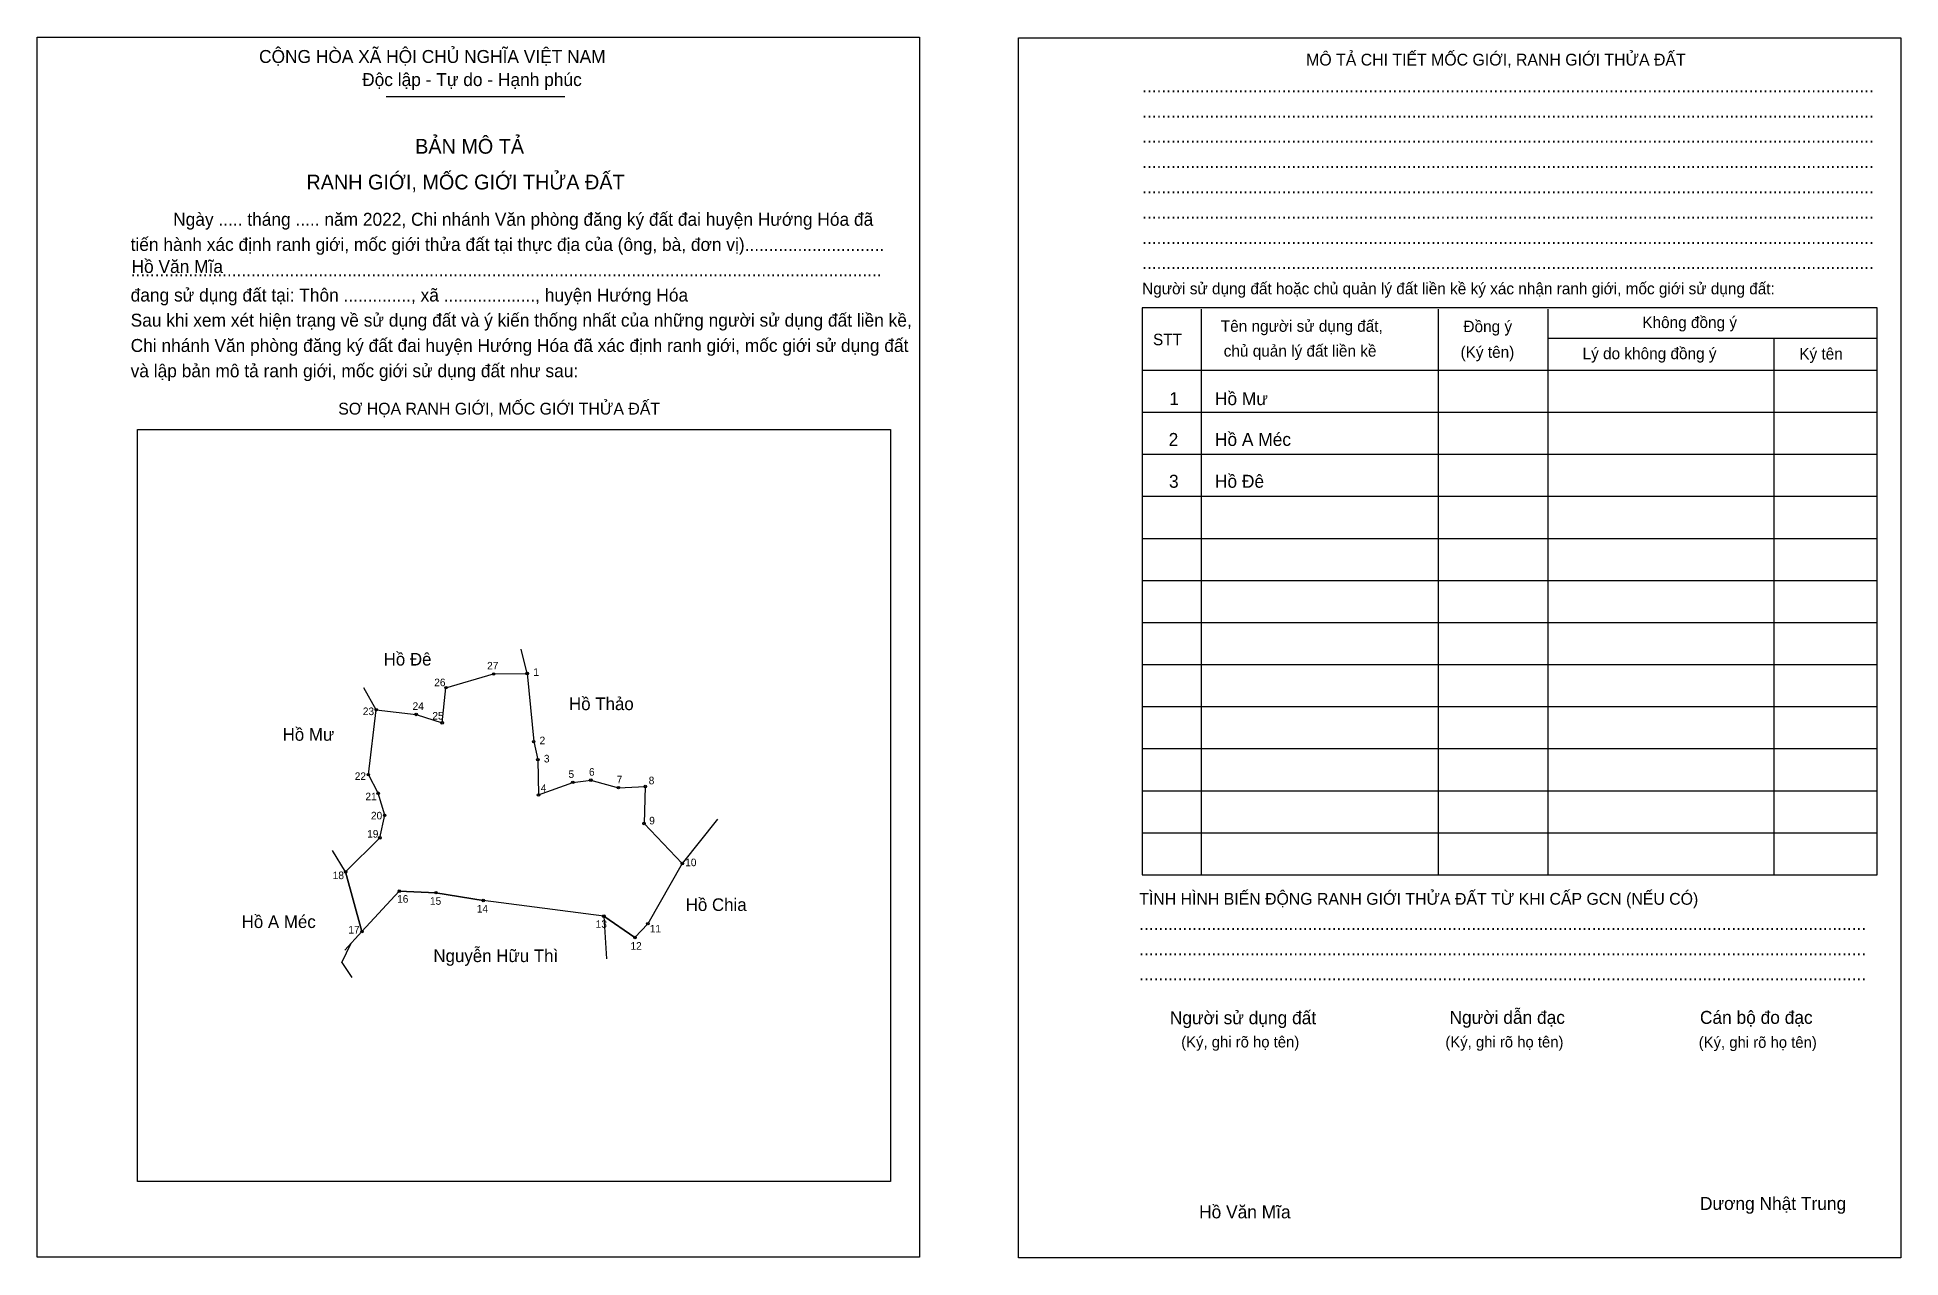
# Model space of a CAD drawing. Extents: x 544556 to 545639, y 1837816 to 1838526.
import ezdxf

# ---------------------------------------------------------------- set-up
doc = ezdxf.new("R2010")
doc.units = 0
for name, color, linetype in [('Level 1', 7, 'Continuous'), ('Level 10', 7, 'Continuous'), ('Level 11', 7, 'Continuous'), ('Level 2', 7, 'Continuous'), ('Level 25', 7, 'Continuous'), ('Level 27', 7, 'Continuous'), ('Level 36', 7, 'Continuous'), ('Level 52', 7, 'Continuous'), ('Level 55', 7, 'Continuous'), ('Level 6', 7, 'Continuous'), ('Level 9', 7, 'Continuous')]:
    doc.layers.add(name, color=color, linetype=linetype)

msp = doc.modelspace()

# ---------------------------------------------------------------- linework, layer by layer
at = {"layer": 'Level 1'}
for p, q in [((544556.2, 1838525.5), (544556.2, 1838525.5)), ((545126.4, 1838525.3), (545126.4, 1838525.3)), ((544759, 1838491.1), (544862.7, 1838491.1)), ((545232.4, 1838367.6), (545232.4, 1838038.9)), ((545370.2, 1838367.6), (545370.2, 1838038.9)), ((545434, 1838367.6), (545434, 1838038.9)), ((545434, 1838350.8), (545625.2, 1838350.8)), ((545565.3, 1838350.8), (545565.3, 1838038.9)), ((545198.2, 1838332.2), (545625.2, 1838332.2)), ((545198.2, 1838307.7), (545625.2, 1838307.7)), ((544614.4, 1838297.7), (544614.4, 1838297.7)), ((545198.2, 1838283.3), (545625.2, 1838283.3)), ((545198.2, 1838258.9), (545625.2, 1838258.9)), ((545198.2, 1838234.4), (545625.2, 1838234.4)), ((545198.2, 1838210), (545625.2, 1838210)), ((545198.2, 1838185.5), (545625.2, 1838185.5)), ((545198.2, 1838161.1), (545625.2, 1838161.1)), ((545198.2, 1838136.6), (545625.2, 1838136.6)), ((545198.2, 1838112.2), (545625.2, 1838112.2)), ((545198.2, 1838087.7), (545625.2, 1838087.7)), ((545198.2, 1838063.3), (545625.2, 1838063.3)), ((545052, 1837860.7), (545052, 1837860.7)), ((545068.8, 1837816.7), (545068.8, 1837816.7)), ((545639, 1837816.4), (545639, 1837816.4))]:
    msp.add_line(p, q, dxfattribs=at)
for points in [[(545625.2, 1838368.4), (545198.2, 1838368.4), (545198.2, 1838038.9), (545625.2, 1838038.9)], [(544614.4, 1838297.7), (545052, 1838297.7), (545052, 1837860.7), (544614.4, 1837860.7)]]:
    msp.add_lwpolyline(points, close=True, dxfattribs=at)
at = {"layer": 'Level 10'}
for p, q in [((544951.4, 1838071.3), (544931, 1838045.5)), ((544885.4, 1838014.9), (544886.9, 1837990)), ((544733.2, 1837987.9), (544738.7, 1837999.2)), ((544733.2, 1837987.9), (544739, 1837979.2))]:
    msp.add_line(p, q, dxfattribs=at)
msp.add_lwpolyline([(544735.4, 1838040.6), (544755.3, 1838060.4), (544758.1, 1838073.5), (544754.3, 1838086.3), (544748.6, 1838097.1), (544753.2, 1838134.8), (544776.4, 1838132.1), (544791.5, 1838127.2), (544793.7, 1838147.6), (544821.4, 1838155.6), (544840.9, 1838155.9), (544844.7, 1838116.3), (544847.1, 1838105.8), (544847.5, 1838085.3), (544867.4, 1838092.6), (544877.9, 1838093.9), (544893.9, 1838089.5), (544909.5, 1838090.2), (544908.8, 1838068.7), (544931, 1838045.5), (544911, 1838010.5), (544903.5, 1838002.5), (544885.4, 1838014.9), (544815.4, 1838024), (544787.9, 1838028.5), (544766.6, 1838029.4), (544744.9, 1838005.9)], close=True, dxfattribs=at)
at = {"layer": 'Level 11'}
for centre in [(544821.4, 1838155.6), (544840.9, 1838155.9), (544793.7, 1838147.6), (544753.2, 1838134.8), (544776.4, 1838132.1), (544791.5, 1838127.2), (544844.7, 1838116.3), (544847.1, 1838105.8), (544748.6, 1838097.1), (544877.9, 1838093.9), (544754.3, 1838086.3), (544847.5, 1838085.3), (544867.4, 1838092.6), (544893.9, 1838089.5), (544909.5, 1838090.2), (544758.1, 1838073.5), (544908.8, 1838068.7), (544755.3, 1838060.4), (544735.4, 1838040.6), (544735.4, 1838040.6), (544931, 1838045.5), (544766.6, 1838029.4), (544787.9, 1838028.5), (544815.4, 1838024), (544885.4, 1838014.9), (544911, 1838010.5), (544744.9, 1838005.9), (544903.5, 1838002.5)]:
    msp.add_circle(centre, 0.733, dxfattribs=at)
at = {"layer": 'Level 2'}
for points in [[(544556.2, 1838525.5), (545068.8, 1838525.5), (545068.8, 1837816.7), (544556.2, 1837816.7)], [(545126.4, 1838525.3), (545639, 1838525.3), (545639, 1837816.4), (545126.4, 1837816.4)]]:
    msp.add_lwpolyline(points, close=True, dxfattribs=at)
at = {"layer": 'Level 25'}
for p, q in [((544793.7, 1838147.6), (544821.4, 1838155.6)), ((544748.6, 1838097.1), (544753.2, 1838134.8)), ((544931, 1838045.5), (544908.8, 1838068.7)), ((544735.4, 1838040.6), (544744.9, 1838005.9)), ((544744.9, 1838005.9), (544766.6, 1838029.4)), ((544766.6, 1838029.4), (544787.9, 1838028.5)), ((544787.9, 1838028.5), (544815.4, 1838024)), ((544885.4, 1838014.9), (544903.5, 1838002.5))]:
    msp.add_line(p, q, dxfattribs=at)
at = {"layer": 'Level 27'}
for p, q in [((544840.9, 1838155.9), (544837.4, 1838170.1)), ((544753.2, 1838134.8), (544745.9, 1838147.6)), ((544735.4, 1838040.6), (544727.8, 1838053.1)), ((544744.9, 1838005.9), (544734.9, 1837995.1))]:
    msp.add_line(p, q, dxfattribs=at)

# ---------------------------------------------------------------- texts
at = {"layer": 'Level 1'}
for s, height, p in [('CỘNG HÒA XÃ HỘI CHỦ NGHĨA VIỆT NAM', 7.528, (544685.1, 1838510.6)), ('MÔ TẢ CHI TIẾT MỐC GIỚI, RANH GIỚI THỬA ĐẤT', 6.883, (545293.5, 1838509.1)), ('Độc lập - Tự do - Hạnh phúc', 7.528, (544745, 1838497.2)), ('........................................................................................................................................................', 7.5282, (545198.2, 1838493.5)), ('........................................................................................................................................................', 7.5282, (545198.2, 1838478.8)), ('BẢN MÔ TẢ', 8.6, (544775.8, 1838457.9)), ('........................................................................................................................................................', 7.5282, (545198.2, 1838464.2)), ('RANH GIỚI, MỐC GIỚI THỬA ĐẤT', 8.605, (544712.6, 1838437.1)), ('........................................................................................................................................................', 7.5282, (545198.2, 1838449.5)), ('........................................................................................................................................................', 7.5282, (545198.2, 1838434.8)), ('Ngày ..... tháng ..... năm 2022, Chi nhánh Văn phòng đăng ký đất đai huyện Hướng Hóa đã', 7.528, (544635.2, 1838416)), ('........................................................................................................................................................', 7.5282, (545198.2, 1838420.2)), ('tiến hành xác định ranh giới, mốc giới thửa đất tại thực địa của (ông, bà, đơn vị).............................', 7.5282, (544610.5, 1838401.4)), ('........................................................................................................................................................', 7.5282, (545198.2, 1838405.5)), ('............................................................................................................................................................', 7.5282, (544610.5, 1838386.7)), ('........................................................................................................................................................', 7.5282, (545198.2, 1838390.8)), ('đang sử dụng đất tại: Thôn .............., xã ..................., huyện Hướng Hóa', 7.528, (544610.5, 1838372)), ('Người sử dụng đất hoặc chủ quản lý đất liền kề ký xác nhận ranh giới, mốc giới sử dụng đất:', 6.669, (545198.2, 1838376.2)), ('Sau khi xem xét hiện trạng về sử dụng đất và ý kiến thống nhất của những người sử dụng đất liền kề,', 7.528, (544610.5, 1838357.4)), ('Tên người sử dụng đất,', 6.669, (545243.9, 1838354.4)), ('Đồng ý', 6.67, (545384.9, 1838354.2)), ('Không đồng ý', 6.669, (545488.8, 1838356.6)), ('Chi nhánh Văn phòng đăng ký đất đai huyện Hướng Hóa đã xác định ranh giới, mốc giới sử dụng đất', 7.528, (544610.5, 1838342.7)), ('STT', 6.67, (545204.5, 1838346.6)), ('chủ quản lý đất liền kề', 6.669, (545245.6, 1838340)), ('(Ký tên)', 6.67, (545383.2, 1838339.3)), ('Lý do không đồng ý', 6.669, (545454.1, 1838338.5)), ('Ký tên', 6.67, (545580, 1838338.3)), ('và lập bản mô tả ranh giới, mốc giới sử dụng đất như sau:', 7.528, (544610.5, 1838328)), ('SƠ HỌA RANH GIỚI, MỐC GIỚI THỬA ĐẤT', 6.883, (544731.1, 1838306.3)), ('TÌNH HÌNH BIẾN ĐỘNG RANH GIỚI THỬA ĐẤT TỪ KHI CẤP GCN (NẾU CÓ)', 6.883, (545196.5, 1838021.5)), ('.......................................................................................................................................................', 7.5282, (545196.5, 1838006.8)), ('.......................................................................................................................................................', 7.5282, (545196.5, 1837992.2)), ('.......................................................................................................................................................', 7.5282, (545196.5, 1837977.5)), ('Người sử dụng đất', 7.528, (545214.3, 1837952.1)), ('Người dẫn đạc', 7.528, (545376.8, 1837952.3)), ('Cán bộ đo đạc', 7.528, (545522.3, 1837952.3)), ('(Ký, ghi rõ họ tên)', 6.453, (545220.9, 1837938.6)), ('(Ký, ghi rõ họ tên)', 6.453, (545374.4, 1837938.6)), ('(Ký, ghi rõ họ tên)', 6.453, (545521.6, 1837938.4)), ('Dương Nhật Trung', 7.528, (545522.3, 1837844.2))]:
    msp.add_text(s, height=height, dxfattribs=at).set_placement(p)
at = {"layer": 'Level 36'}
for s, height, p in [('Hồ Đê', 7.33, (544757.5, 1838160.5)), ('Hồ Thảo', 7.33, (544865.2, 1838134.6)), ('Hồ Mư', 7.33, (544698.8, 1838116.8)), ('Hồ Chia', 7.33, (544933, 1838017.9)), ('Hồ A Méc', 7.33, (544675, 1838008)), ('Nguyễn Hữu Thì', 7.333, (544786.4, 1837988.2))]:
    msp.add_text(s, height=height, dxfattribs=at).set_placement(p)
at = {"layer": 'Level 52'}
for s, p in [('1', (545214, 1838311.8)), ('Hồ Mư', (545240.5, 1838311.8)), ('2', (545213.6, 1838288.1)), ('Hồ A Méc', (545240.5, 1838288.1)), ('3', (545213.8, 1838263.8)), ('Hồ Đê', (545240.5, 1838263.8))]:
    msp.add_text(s, height=7.53, dxfattribs=at).set_placement(p)
at = {"layer": 'Level 55'}
for s, p in [('27', (544821.1, 1838155.6)), ('1', (544840.8, 1838155.9)), ('26', (544793.4, 1838147.6)), ('23', (544752.9, 1838134.8)), ('24', (544776, 1838132.1)), ('25', (544791.2, 1838127.2)), ('2', (544844.6, 1838116.3)), ('3', (544846.9, 1838105.8)), ('22', (544748.2, 1838097.1)), ('6', (544877.7, 1838093.9)), ('21', (544754, 1838086.3)), ('4', (544847.3, 1838085.3)), ('5', (544867.3, 1838092.6)), ('7', (544893.7, 1838089.5)), ('8', (544909.3, 1838090.2)), ('20', (544757.8, 1838073.5)), ('9', (544908.6, 1838068.7)), ('19', (544754.9, 1838060.4)), ('18', (544735.1, 1838040.6)), ('10', (544930.6, 1838045.5)), ('16', (544766.2, 1838029.4)), ('15', (544787.6, 1838028.5)), ('14', (544815.1, 1838024)), ('13', (544885.1, 1838014.9)), ('11', (544910.7, 1838010.5)), ('17', (544744.5, 1838005.9)), ('12', (544903.1, 1838002.5))]:
    msp.add_text(s, height=0.489, dxfattribs=at).set_placement(p)
at = {"layer": 'Level 6'}
for p in [(544611, 1838388.6), (545231.3, 1837839.3)]:
    msp.add_text('Hồ Văn Mĩa', height=7.53, dxfattribs=at).set_placement(p)
at = {"layer": 'Level 9'}
for s, p in [('27', (544817.6, 1838158.2)), ('26', (544786.9, 1838148.5)), ('1', (544844.5, 1838154.5)), ('24', (544774.3, 1838134.7)), ('23', (544745.4, 1838131.7)), ('25', (544785.8, 1838129.1)), ('2', (544848.1, 1838114.8)), ('3', (544850.6, 1838104.2)), ('22', (544740.7, 1838094)), ('5', (544864.9, 1838095.2)), ('6', (544876.8, 1838096.5)), ('7', (544892.9, 1838092.1)), ('8', (544911.5, 1838091.5)), ('21', (544746.9, 1838082.2)), ('4', (544848.8, 1838087.1)), ('20', (544750.1, 1838071.1)), ('9', (544911.8, 1838068.2)), ('19', (544747.9, 1838060.5)), ('18', (544727.9, 1838036.4)), ('10', (544932.7, 1838043.9)), ('16', (544765.3, 1838022.7)), ('15', (544784.4, 1838021.5)), ('14', (544811.6, 1838017)), ('17', (544737, 1838004.8)), ('13', (544880.7, 1838008.1)), ('11', (544912.1, 1838005.4)), ('12', (544900.9, 1837995.4))]:
    msp.add_text(s, height=4.4, dxfattribs=at).set_placement(p)

doc.saveas('drawing.dxf')
